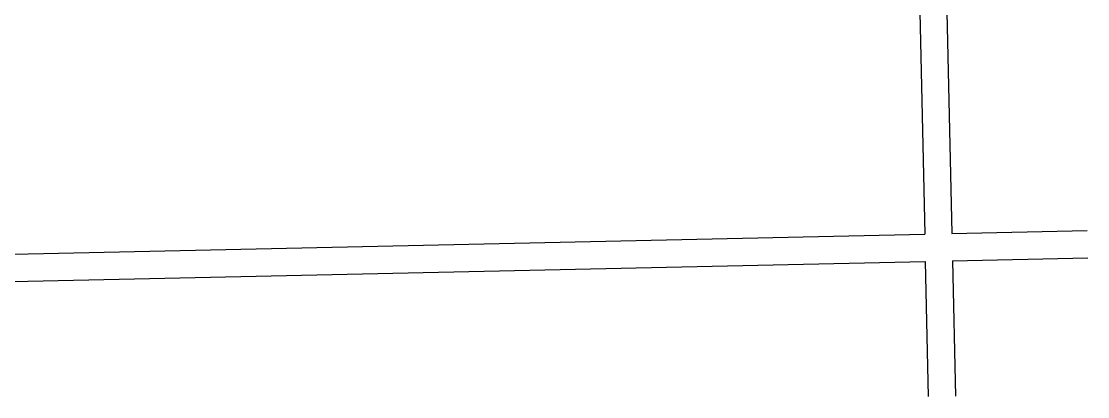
# Model space of a CAD drawing. Extents: x 605887 to 611946, y 5883916 to 5888528.
# Drawn here: x 607023 to 607811, y 5885071 to 5885348 of the extents above; entities that cross this region are included whole.
import ezdxf

# ---------------------------------------------------------------- set-up
doc = ezdxf.new("R2010")
doc.units = 0
doc.header["$LTSCALE"] = 5
doc.layers.add('L-SEC', color=7, linetype='Continuous')

msp = doc.modelspace()

# ---------------------------------------------------------------- linework, layer by layer
at = {"layer": 'L-SEC'}
for p, q in [((607618.703, 5888407.64), (607690.445, 5885191.189)), ((607638.81, 5888408.085), (607710.552, 5885191.633)), ((606884.313, 5885173.401), (607690.445, 5885191.189)), ((607710.552, 5885191.633), (607810.487, 5885193.838)), ((607711, 5885171.526), (607810.936, 5885173.731)), ((606885.086, 5885153.301), (607690.893, 5885171.082)), ((607690.893, 5885171.082), (607693.122, 5885071.147)), ((607711, 5885171.526), (607713.229, 5885071.59))]:
    msp.add_line(p, q, dxfattribs=at)

doc.saveas('drawing.dxf')
